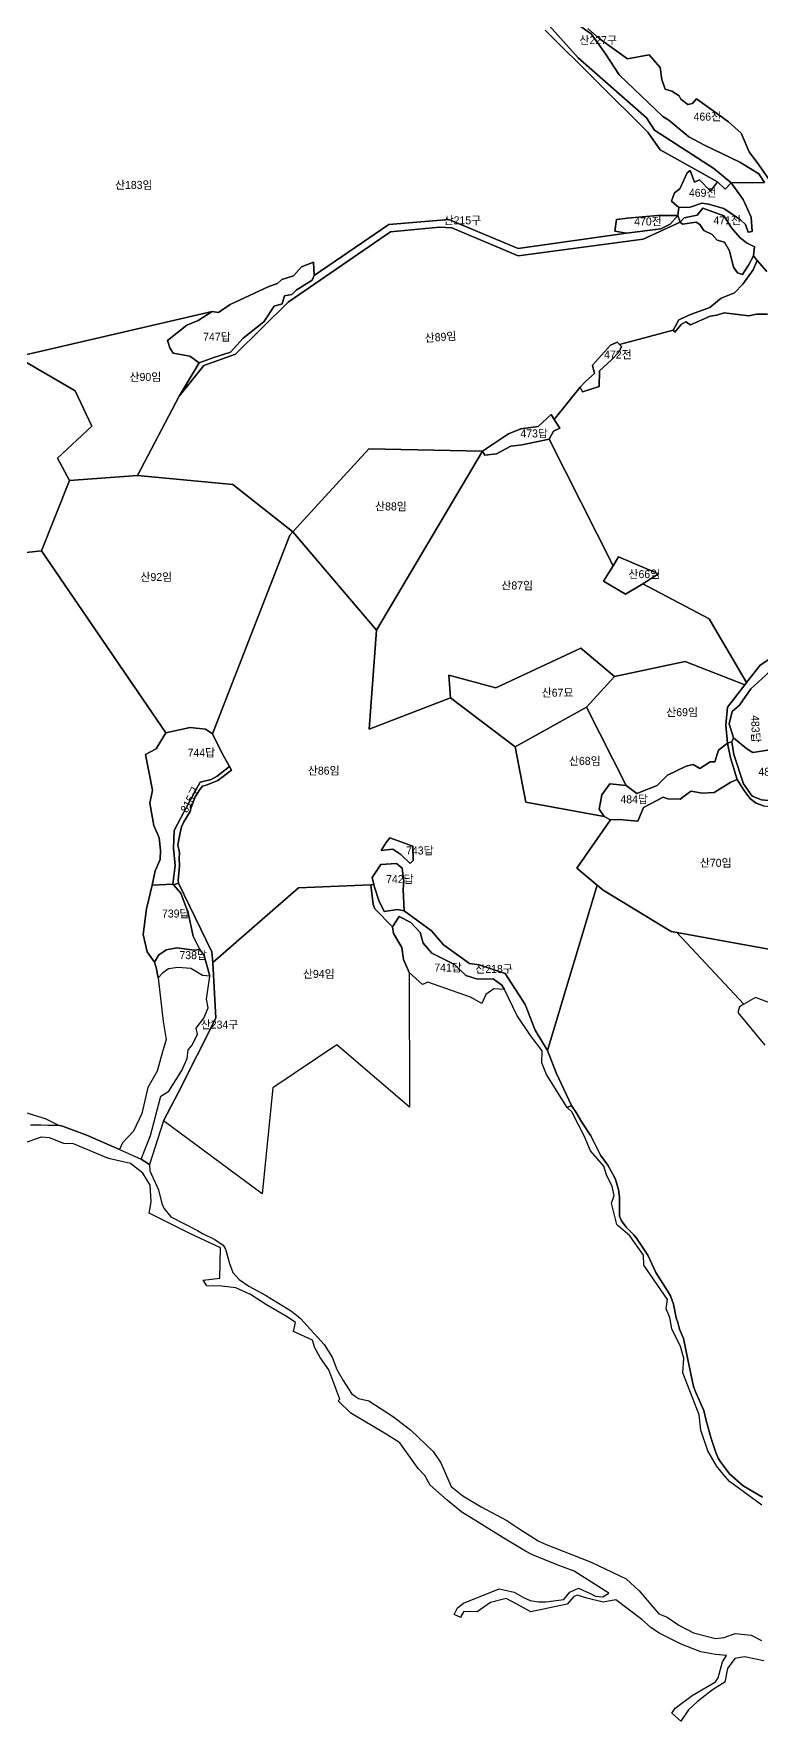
# Model space of a CAD drawing. Header units: metres. Extents: x 425810 to 429904, y 275710 to 280356.
# Drawn here: x 428605 to 429060, y 276292 to 277347 of the extents above; entities that cross this region are included whole.
import ezdxf

# ---------------------------------------------------------------- set-up
doc = ezdxf.new("R2010")
doc.units = ezdxf.units.M
doc.layers.add('00_지번', color=6, linetype='Continuous')
doc.layers.add('00_지적', color=6, linetype='Continuous')
doc.styles.get("Standard").update_dxf_attribs({"font": ''})
doc.styles.get('Standard').set_extended_font_data('Gulim')

msp = doc.modelspace()

# ---------------------------------------------------------------- linework, layer by layer
at = {"layer": '00_지적', "linetype": 'Continuous', "flags": 128}
for points in [[(428924.6, 277349), (428988.8, 277285.3), (428996.6, 277274.3), (429032.3, 277254.2), (429028, 277248.5), (429021, 277255.4), (429017.9, 277254.1), (429015.2, 277261.4), (429013.3, 277259.8), (429008.9, 277249.8), (429005.4, 277247.4), (429003.6, 277242.2), (429008.1, 277238.1), (429007.6, 277233.2), (428994.9, 277233.2), (428976, 277231.5), (428969.3, 277230.7), (428968.2, 277223.4), (428975.5, 277222.1), (428907.9, 277212.5), (428864.5, 277230.6), (428827.1, 277227.5), (428780.3, 277195.7), (428780, 277204), (428772.4, 277201.1), (428767.4, 277195.5), (428760.2, 277193.3), (428757.5, 277190.8), (428752, 277188.8), (428727.9, 277177.6), (428720.6, 277172.6), (428716.7, 277173.3), (428594.5, 277144.9)], [(428925.2, 277354), (428945.3, 277331.7), (428987.9, 277294.3), (428993, 277286.5), (429030, 277262.5), (429040.9, 277253.6), (429037.2, 277249.6), (429032.3, 277254.2), (428996.6, 277274.3), (428988.8, 277285.3), (428924.6, 277349)], [(428943.6, 277353.6), (428953.5, 277346.7), (428962.4, 277334.3), (428970.9, 277321), (428998.1, 277295), (429002, 277292.8), (429014.5, 277282.4), (429024.3, 277277.2), (429046.3, 277266.6), (429058.1, 277259.2), (429061.7, 277253.9), (429040.9, 277253.6), (429030, 277262.5), (428993, 277286.5), (428987.9, 277294.3), (428945.3, 277331.7), (428925.2, 277354)], [(429061.7, 277253.9), (429058.1, 277259.2), (429046.3, 277266.6), (429024.3, 277277.2), (429014.5, 277282.4), (429002, 277292.8), (428998.1, 277295), (428970.9, 277321), (428962.4, 277334.3), (428953.5, 277346.7), (428943.6, 277353.6)], [(429064.9, 277255.2), (429058.2, 277264.8), (429052.2, 277273), (429047.1, 277284.7), (429039.3, 277291.8), (429019.3, 277306.1), (429016.7, 277303.2), (429013.7, 277302.6), (429009.4, 277305.8), (429008.4, 277308), (429003.9, 277310.9), (428999.7, 277312.1), (428997.6, 277318.1), (428996.6, 277325.7), (428989.7, 277333.5), (428976.1, 277331.1), (428958.3, 277343.8), (428951.4, 277350.1)], [(428951.4, 277350.1), (428958.3, 277343.8), (428976.1, 277331.1), (428989.7, 277333.5), (428996.6, 277325.7), (428997.6, 277318.1), (428999.7, 277312.1), (429003.9, 277310.9), (429008.4, 277308), (429009.4, 277305.8), (429013.7, 277302.6), (429016.7, 277303.2), (429019.3, 277306.1), (429039.3, 277291.8), (429047.1, 277284.7), (429052.2, 277273), (429058.2, 277264.8), (429064.9, 277255.2)], [(429063.2, 277198.3), (429057.2, 277205.1), (429054.9, 277208), (429055.4, 277213.7), (429050.4, 277216.2), (429046.3, 277219.4), (429041, 277225.5), (429036.3, 277232.9), (429023.2, 277237.8), (429019.6, 277233.4), (429011.5, 277231.7), (429009, 277229.1), (429007.6, 277233.2), (429008.1, 277238.1), (429015.3, 277238.5), (429022.5, 277240.9), (429026.8, 277240.3), (429036.3, 277237.5), (429046.8, 277230.5), (429049.9, 277227.5), (429051.5, 277222.7), (429054, 277223.2), (429053.4, 277232.2), (429048.3, 277243.1), (429040.9, 277253.6), (429061.7, 277253.9)], [(429063.6, 277171.6), (429056.7, 277171.5), (429051.8, 277170.5), (429036.4, 277172.4), (429031.9, 277171), (429027.7, 277170.3), (429015.4, 277164.8), (429012.6, 277166.7), (429009.6, 277165.1), (429005.6, 277160.3), (429004.6, 277161.6), (429008.2, 277167.9), (429015.4, 277171.4), (429027.6, 277175.8), (429034.7, 277181.6), (429043, 277184.9), (429048.1, 277190.2), (429054.6, 277199.3), (429057.2, 277205.1), (429057.2, 277205.1), (429063.2, 277198.3)], [(429126.3, 276996.6), (429059, 276952.3), (429050.4, 276941.3), (429027.1, 276981.2), (428985.7, 277003.1), (428995.5, 277009.3), (428970.4, 277020), (428967.1, 277014.3), (428927.1, 277093.5), (428929.8, 277098.4), (428933.8, 277100.3), (428930.3, 277105.7), (428946.5, 277125.9), (428948, 277123.1), (428958.3, 277126.4), (428958.7, 277136.2), (428966.2, 277143), (428970.9, 277148.1), (428972.4, 277151.3), (428971.2, 277152.5), (429004.6, 277161.6), (429004.6, 277161.6), (429005.6, 277160.3), (429009.6, 277165.1), (429012.6, 277166.7), (429015.4, 277164.8), (429027.7, 277170.3), (429031.9, 277171), (429036.4, 277172.4), (429051.8, 277170.5), (429056.7, 277171.5), (429063.6, 277171.6)], [(428502.9, 277012), (428610.1, 277023.6), (428687.6, 276909.9), (428681.7, 276899.9), (428674.9, 276896.4), (428679.3, 276874.1), (428677.7, 276866), (428680.2, 276852), (428683.6, 276844.4), (428684.4, 276836.7), (428684.2, 276830.8), (428681.1, 276823.6), (428679.1, 276814.7), (428675.5, 276799.9), (428673.6, 276783.8), (428676.1, 276773.1), (428680.7, 276766.7), (428681.7, 276763.2), (428682.8, 276756.9), (428686.1, 276729.6), (428687.8, 276718.3), (428685.6, 276710.5), (428682.3, 276698.6), (428676.4, 276688.3), (428672.6, 276672), (428667.4, 276661.1), (428660.7, 276653.8), (428658.8, 276649.5), (428638.7, 276658.4), (428623.1, 276664.2), (428620.5, 276664.7), (428612.6, 276668.8), (428600.2, 276672.4)], [(429062.3, 276945.8), (429053.2, 276937.5), (429046.1, 276927.3), (429041.5, 276923.3), (429039.7, 276915.5), (429042.3, 276906.9), (429041.3, 276904.3), (429038.5, 276903.4), (429037.5, 276914.7), (429038.6, 276926), (429049.4, 276939.9), (429050.4, 276941.3), (429059, 276952.3), (429126.3, 276996.6)], [(429094.2, 276769.3), (429006.9, 276785.1), (429003.4, 276785.7), (428960.9, 276811.6), (428957.1, 276814.8), (428944.5, 276825.4), (428965.5, 276855.6), (428970.8, 276855.7), (428982.5, 276854.7), (428986.2, 276863.3), (428998.4, 276869.7), (429001.2, 276868.6), (429009.1, 276868.4), (429015.6, 276873.4), (429022.9, 276872.3), (429030.2, 276872.6), (429040.6, 276879.1), (429044.6, 276880.7), (429048.7, 276874), (429052.6, 276869.1), (429054.2, 276867.6), (429056.5, 276866), (429061.6, 276864)], [(429060.4, 276432.3), (429048.3, 276439.4), (429039.9, 276446.8), (429034.1, 276454.3), (429032.7, 276456.6), (429031.2, 276460.3), (429028.4, 276469), (429025.2, 276480.3), (429023.8, 276486.4), (429018.8, 276497.6), (429017.4, 276501.5), (429013.7, 276518.3), (429011.1, 276531.4), (429008.5, 276537.3), (429007.6, 276541.5), (429006.6, 276544.4), (429004.9, 276553), (429002.9, 276558.1), (429001.1, 276561.3), (428993.9, 276572.7), (428988.9, 276583.6), (428981.7, 276594.2), (428980.1, 276596.2), (428975.3, 276601), (428972.3, 276604.9), (428971.1, 276607.8), (428971, 276619.7), (428970.5, 276624.5), (428968.3, 276631.5), (428963.9, 276639.8), (428959.2, 276646.1), (428953.2, 276658), (428947.5, 276666.7), (428944.1, 276672.6), (428941.2, 276677), (428931.5, 276697.4), (428926.2, 276711.5), (428957.1, 276814.8), (428960.9, 276811.6), (429003.4, 276785.7), (429006.9, 276785.1), (429006.9, 276785.1), (429048.8, 276740.3), (429046.1, 276738.8), (429045.1, 276735.1), (429061.8, 276714.8)], [(429065.5, 276741), (429056.1, 276744.5), (429048.8, 276740.3), (429006.9, 276785.1), (429006.9, 276785.1), (429094.2, 276769.3)], [(429060.1, 276427.2), (429039.9, 276442), (429035.8, 276446.7), (429031.7, 276451.8), (429026.3, 276461.3), (429021.9, 276474.1), (429020.8, 276483.8), (429010.6, 276509.9), (429011.2, 276519.1), (429009.3, 276526.4), (429003.7, 276537.4), (429002.5, 276544.5), (429000.3, 276549.9), (429001, 276555.9), (428986.4, 276577.3), (428986, 276583.6), (428977.5, 276595.7), (428970.3, 276601.9), (428969.4, 276602.6), (428966.2, 276616), (428967.8, 276620.8), (428966.6, 276626.4), (428962.9, 276633.8), (428961.3, 276639.2), (428953, 276648.8), (428949.3, 276657.7), (428941.3, 276673.1), (428938.4, 276675.8), (428941.2, 276677), (428944.1, 276672.6), (428947.5, 276666.7), (428953.2, 276658), (428959.2, 276646.1), (428963.9, 276639.8), (428968.3, 276631.5), (428970.5, 276624.5), (428971, 276619.7), (428971.1, 276607.8), (428972.3, 276604.9), (428975.3, 276601), (428980.1, 276596.2), (428981.7, 276594.2), (428988.9, 276583.6), (428993.9, 276572.7), (429001.1, 276561.3), (429002.9, 276558.1), (429004.9, 276553), (429006.6, 276544.4), (429007.6, 276541.5), (429008.5, 276537.3), (429011.1, 276531.4), (429013.7, 276518.3), (429017.4, 276501.5), (429018.8, 276497.6), (429023.8, 276486.4), (429025.2, 276480.3), (429028.4, 276469), (429031.2, 276460.3), (429032.7, 276456.6), (429034.1, 276454.3), (429039.9, 276446.8), (429048.3, 276439.4), (429060.4, 276432.3)], [(428603.1, 276664.9), (428609.9, 276665), (428613.9, 276664.8), (428620.5, 276664.7), (428623.1, 276664.2), (428638.7, 276658.4), (428658.8, 276649.5), (428672.2, 276643.5), (428677.4, 276640.2), (428677.7, 276636.3), (428683.2, 276624.4), (428685.2, 276615.8), (428686.5, 276612.9), (428690.9, 276607.4), (428707.5, 276599), (428710.6, 276597), (428718.2, 276593.4), (428723.5, 276589.7), (428725, 276587.2), (428727.4, 276578.3), (428729.5, 276572.7), (428733.5, 276568.3), (428739.5, 276564.2), (428742.2, 276562.7), (428749.9, 276558.5), (428766.1, 276548.6), (428770.4, 276545.1), (428771.8, 276543.9), (428786.5, 276527.8), (428791.5, 276519.7), (428794.6, 276512.1), (428798.4, 276505.1), (428803.7, 276497), (428806.1, 276495.1), (428808, 276494), (428814.4, 276492.6), (428829.9, 276482.4), (428840.7, 276474.1), (428854.7, 276460.9), (428859.5, 276453.8), (428866, 276439), (428873.2, 276433.2), (428884.7, 276426.2), (428900.7, 276417.8), (428908.9, 276412.3), (428920.2, 276405), (428924.3, 276403.1), (428953.4, 276391.6), (428975.2, 276381.3), (428983.3, 276373.8), (428995.7, 276359.3), (429000.8, 276357.3), (429008.2, 276352.3), (429017.3, 276347.5), (429031, 276344), (429036.4, 276344.7), (429043.3, 276347.2), (429053.3, 276346.1), (429059.9, 276342.8)], [(429061.3, 276330), (429049.1, 276332.5), (429043.2, 276331.5), (429038.6, 276325.2), (429037, 276316.6), (429029.2, 276311.8), (429019.7, 276304.3), (429014.3, 276299.4), (429009.4, 276292.3), (429003.7, 276297.3), (429005.8, 276300.4), (429016.4, 276308.3), (429031, 276317), (429032.8, 276319.5), (429035.4, 276329.3), (429037.9, 276333.3), (429031, 276334), (429022, 276335.7), (429009.6, 276340.5), (428995.8, 276347.4), (428990.7, 276350.9), (428985, 276355.9), (428968.8, 276368.1), (428960.8, 276366.7), (428950.7, 276369.1), (428944.7, 276371), (428942.5, 276370.2), (428938.4, 276365.4), (428915.8, 276360.6), (428907.3, 276365.2), (428900.4, 276368.9), (428890.6, 276366.4), (428882.2, 276360.6), (428873.9, 276360.9), (428872.2, 276358.1), (428871.9, 276357), (428867.9, 276358.9), (428870, 276363.1), (428873.6, 276366), (428896, 276375.1), (428905.3, 276373), (428911.2, 276369.7), (428915.2, 276367.7), (428920.6, 276366.9), (428925, 276366.9), (428936.4, 276368.3), (428940.1, 276372.9), (428945.5, 276375.4), (428952.8, 276372.1), (428956.2, 276370.4), (428960.7, 276370.1), (428964.4, 276372.4), (428942.8, 276386.1), (428933.1, 276389.6), (428924.5, 276393.1), (428916.7, 276396.2), (428912.4, 276398.6), (428897.7, 276407.3), (428885.2, 276415.2), (428872.6, 276422.9), (428863.4, 276430.5), (428852.8, 276439.7), (428849.4, 276445.9), (428845.4, 276450.2), (428833.8, 276466.3), (428825.3, 276471.7), (428803.3, 276484.8), (428795.3, 276492.6), (428796.4, 276493.6), (428789.5, 276511.8), (428784, 276519.6), (428780.8, 276525.6), (428779.3, 276530.4), (428767.4, 276535.8), (428768.7, 276541.5), (428763.4, 276545), (428750.6, 276552.4), (428740.6, 276558.9), (428731.4, 276563.1), (428722.6, 276564.1), (428713.2, 276564.4), (428711, 276567.8), (428721.4, 276569.2), (428721.8, 276588.1), (428702.7, 276597), (428677.3, 276609.8), (428677.8, 276613), (428678.6, 276617), (428677.8, 276627.3), (428673.4, 276634.7), (428665.6, 276640.9), (428651.9, 276643.9), (428630.1, 276653), (428624, 276653.4), (428614.9, 276656.8), (428609.8, 276657.2), (428597.4, 276652.9)]]:
    msp.add_lwpolyline(points, dxfattribs=at)
for points in [[(429032.3, 277254.2), (429037.2, 277249.6), (429040.9, 277253.6), (429048.3, 277243.1), (429053.4, 277232.2), (429054, 277223.2), (429051.5, 277222.7), (429049.9, 277227.5), (429046.8, 277230.5), (429036.3, 277237.5), (429026.8, 277240.3), (429022.5, 277240.9), (429015.3, 277238.5), (429008.1, 277238.1), (429003.6, 277242.2), (429005.4, 277247.4), (429008.9, 277249.8), (429013.3, 277259.8), (429015.2, 277261.4), (429017.9, 277254.1), (429021, 277255.4), (429028, 277248.5), (429032.3, 277254.2)], [(429054.9, 277208), (429057.2, 277205.1), (429054.6, 277199.3), (429048.1, 277190.2), (429043, 277184.9), (429034.7, 277181.6), (429027.6, 277175.8), (429015.4, 277171.4), (429008.2, 277167.9), (429004.6, 277161.6), (428971.2, 277152.5), (428969.7, 277154.1), (428965.4, 277152.2), (428954.2, 277139.6), (428955.5, 277134.4), (428950, 277129.7), (428946.5, 277125.9), (428930.3, 277105.7), (428928.4, 277108.8), (428920.2, 277101.4), (428909.5, 277099.9), (428901.8, 277096.7), (428896.7, 277093.5), (428885.6, 277085.9), (428814.6, 277087.4), (428767.1, 277035.6), (428729.5, 277065.1), (428670, 277070.8), (428696, 277120.4), (428711.4, 277139.5), (428731.2, 277146.5), (428764.1, 277179.1), (428828.1, 277223), (428858.6, 277225.9), (428866.4, 277225.4), (428907.8, 277207.9), (428985.8, 277218.5), (429009, 277229.1), (429010.4, 277227.8), (429019, 277229), (429021.2, 277227.5), (429023.7, 277223.9), (429029, 277221.4), (429032.2, 277217.7), (429036.7, 277216.6), (429039.9, 277211.1), (429042.3, 277200.9), (429044.9, 277197.4), (429047.9, 277196.4), (429051.7, 277202.2), (429054.9, 277208)], [(429007.6, 277233.2), (429009, 277229.1), (428985.8, 277218.5), (428907.8, 277207.9), (428866.4, 277225.4), (428858.6, 277225.9), (428828.1, 277223), (428764.1, 277179.1), (428731.2, 277146.5), (428711.4, 277139.5), (428696, 277120.4), (428708.5, 277141.1), (428717.6, 277144.4), (428728, 277147.9), (428736, 277156.6), (428749, 277166.8), (428755.3, 277176.5), (428760.3, 277177.9), (428761.8, 277183.1), (428766.3, 277183.8), (428769.1, 277186.6), (428779.2, 277192.8), (428780.3, 277195.7), (428827.1, 277227.5), (428864.5, 277230.6), (428907.9, 277212.5), (428975.5, 277222.1), (428996.9, 277224.9), (429002.7, 277227.7), (429007.6, 277233.2)], [(429007.6, 277233.2), (429002.7, 277227.7), (428996.9, 277224.9), (428975.5, 277222.1), (428968.2, 277223.4), (428969.3, 277230.7), (428976, 277231.5), (428994.9, 277233.2), (429007.6, 277233.2)], [(429009, 277229.1), (429011.5, 277231.7), (429019.6, 277233.4), (429023.2, 277237.8), (429036.3, 277232.9), (429041, 277225.5), (429046.3, 277219.4), (429050.4, 277216.2), (429055.4, 277213.7), (429054.9, 277208), (429051.7, 277202.2), (429047.9, 277196.4), (429044.9, 277197.4), (429042.3, 277200.9), (429039.9, 277211.1), (429036.7, 277216.6), (429032.2, 277217.7), (429029, 277221.4), (429023.7, 277223.9), (429021.2, 277227.5), (429019, 277229), (429010.4, 277227.8), (429009, 277229.1)], [(428780.3, 277195.7), (428779.2, 277192.8), (428769.1, 277186.6), (428766.3, 277183.8), (428761.8, 277183.1), (428760.3, 277177.9), (428755.3, 277176.5), (428749, 277166.8), (428736, 277156.6), (428728, 277147.9), (428717.6, 277144.4), (428708.5, 277141.1), (428702.7, 277145.4), (428692.3, 277147.2), (428690.1, 277150.5), (428688.7, 277155.1), (428700.9, 277164.6), (428707.9, 277167.6), (428716.7, 277173.3), (428720.6, 277172.6), (428727.9, 277177.6), (428752, 277188.8), (428757.5, 277190.8), (428760.2, 277193.3), (428767.4, 277195.5), (428772.4, 277201.1), (428780, 277204), (428780.3, 277195.7)], [(428716.7, 277173.3), (428707.9, 277167.6), (428700.9, 277164.6), (428688.7, 277155.1), (428690.1, 277150.5), (428692.3, 277147.2), (428702.7, 277145.4), (428708.5, 277141.1), (428696, 277120.4), (428670, 277070.8), (428627.6, 277067.5), (428619.9, 277081.5), (428641.4, 277101.5), (428631.1, 277123.6), (428594.5, 277144.9), (428716.7, 277173.3)], [(428594.5, 277144.9), (428631.1, 277123.6), (428641.4, 277101.5), (428619.9, 277081.5), (428627.6, 277067.5), (428610.1, 277023.6), (428502.9, 277012), (428499.6, 277021.5), (428486.1, 277077.5), (428594.5, 277144.9)], [(428946.5, 277125.9), (428950, 277129.7), (428955.5, 277134.4), (428954.2, 277139.6), (428965.4, 277152.2), (428969.7, 277154.1), (428971.2, 277152.5), (428972.4, 277151.3), (428970.9, 277148.1), (428966.2, 277143), (428958.7, 277136.2), (428958.3, 277126.4), (428948, 277123.1), (428946.5, 277125.9)], [(428930.3, 277105.7), (428933.8, 277100.3), (428929.8, 277098.4), (428927.1, 277093.5), (428910.3, 277089.8), (428903.2, 277089), (428894.2, 277084.3), (428886.9, 277083.4), (428885.6, 277085.9), (428896.7, 277093.5), (428901.8, 277096.7), (428909.5, 277099.9), (428920.2, 277101.4), (428928.4, 277108.8), (428930.3, 277105.7)], [(428927.1, 277093.5), (428967.1, 277014.3), (428961.2, 277004.8), (428974.9, 276996.6), (428985.7, 277003.1), (429027.1, 276981.2), (429050.4, 276941.3), (429049.4, 276939.9), (429012.2, 276954.5), (428968, 276945.2), (428946.9, 276962.9), (428893.8, 276938.1), (428864.5, 276945.9), (428865.5, 276931.8), (428814.8, 276912.2), (428819.2, 276974.1), (428885.6, 277085.9), (428886.9, 277083.4), (428894.2, 277084.3), (428903.2, 277089), (428910.3, 277089.8), (428927.1, 277093.5)], [(428885.6, 277085.9), (428819.2, 276974.1), (428767.1, 277035.6), (428814.6, 277087.4), (428885.6, 277085.9)], [(428627.6, 277067.5), (428670, 277070.8), (428729.5, 277065.1), (428767.1, 277035.6), (428765.2, 277033.5), (428716.9, 276909.4), (428712.4, 276912.2), (428702.8, 276913.2), (428687.6, 276909.9), (428610.1, 277023.6), (428627.6, 277067.5)], [(428767.1, 277035.6), (428819.2, 276974.1), (428814.8, 276912.2), (428865.5, 276931.8), (428906, 276901.1), (428912.5, 276866.5), (428961.6, 276857.6), (428965.5, 276855.6), (428944.5, 276825.4), (428957.1, 276814.8), (428926.2, 276711.5), (428918.5, 276724.2), (428912.2, 276740.2), (428899.6, 276759.5), (428883.5, 276765), (428877.3, 276765.8), (428861.1, 276777.5), (428853.6, 276786.1), (428836.5, 276798.7), (428836, 276812.1), (428836.4, 276817), (428835.3, 276825.3), (428831.7, 276828.2), (428822.1, 276827.7), (428816.6, 276819.6), (428817.7, 276815.1), (428815.7, 276815), (428770.6, 276813.1), (428717.1, 276766.4), (428716.5, 276773), (428695.6, 276816), (428695.4, 276817.9), (428696.2, 276826.9), (428696, 276831.6), (428696.2, 276834.9), (428695.1, 276840), (428696.6, 276847.5), (428697.5, 276851.1), (428699, 276854.3), (428702.9, 276860.8), (428703.3, 276862.7), (428706, 276870), (428708.9, 276874.6), (428710.6, 276876.5), (428713.6, 276877.4), (428720.2, 276880.1), (428728.7, 276886.5), (428727.5, 276888.9), (428722.6, 276897.5), (428716.9, 276909.4), (428765.2, 277033.5), (428767.1, 277035.6)], [(428967.1, 277014.3), (428970.4, 277020), (428995.5, 277009.3), (428985.7, 277003.1), (428974.9, 276996.6), (428961.2, 277004.8), (428967.1, 277014.3)], [(428865.5, 276931.8), (428864.5, 276945.9), (428893.8, 276938.1), (428946.9, 276962.9), (428968, 276945.2), (428950.5, 276926), (428906, 276901.1), (428865.5, 276931.8)], [(429065.2, 276929), (429064.4, 276917.5), (429067.1, 276905.7), (429065, 276899.3), (429054.4, 276897.6), (429050.7, 276900), (429042.3, 276906.9), (429039.7, 276915.5), (429041.5, 276923.3), (429046.1, 276927.3), (429053.2, 276937.5), (429062.3, 276945.8), (429075.4, 276958.7), (429089.5, 276962.2), (429083, 276957.9), (429078.2, 276955.1), (429077.6, 276950.5), (429072.3, 276948.1), (429072.5, 276945.5), (429069, 276938.5), (429065.2, 276929)], [(429049.4, 276939.9), (429038.6, 276926), (429037.5, 276914.7), (429038.5, 276903.4), (429032.9, 276899), (429030.6, 276891.8), (429027.7, 276891.9), (429021.3, 276887.7), (429017.1, 276890.1), (429012.8, 276889), (429001, 276883.5), (428994.6, 276877.1), (428981.9, 276872), (428975.2, 276877.1), (428950.5, 276926), (428968, 276945.2), (429012.2, 276954.5), (429049.4, 276939.9)], [(428950.5, 276926), (428975.2, 276877.1), (428965.1, 276878.1), (428960.1, 276871.2), (428958.3, 276862.3), (428961.6, 276857.6), (428912.5, 276866.5), (428906, 276901.1), (428950.5, 276926)], [(428716.9, 276909.4), (428722.6, 276897.5), (428727.5, 276888.9), (428719.8, 276882.8), (428716.1, 276880.7), (428709.2, 276879.1), (428699.1, 276860.7), (428692.9, 276848.8), (428692.4, 276837.9), (428693.6, 276827), (428692.1, 276815.4), (428679.1, 276814.7), (428681.1, 276823.6), (428684.2, 276830.8), (428684.4, 276836.7), (428683.6, 276844.4), (428680.2, 276852), (428677.7, 276866), (428679.3, 276874.1), (428674.9, 276896.4), (428681.7, 276899.9), (428687.6, 276909.9), (428702.8, 276913.2), (428712.4, 276912.2), (428716.9, 276909.4)], [(429038.5, 276903.4), (429040.4, 276894.2), (429044.6, 276880.7), (429040.6, 276879.1), (429030.2, 276872.6), (429022.9, 276872.3), (429015.6, 276873.4), (429009.1, 276868.4), (429001.2, 276868.6), (428998.4, 276869.7), (428986.2, 276863.3), (428982.5, 276854.7), (428970.8, 276855.7), (428965.5, 276855.6), (428961.6, 276857.6), (428958.3, 276862.3), (428960.1, 276871.2), (428965.1, 276878.1), (428975.2, 276877.1), (428981.9, 276872), (428994.6, 276877.1), (429001, 276883.5), (429012.8, 276889), (429017.1, 276890.1), (429021.3, 276887.7), (429027.7, 276891.9), (429030.6, 276891.8), (429032.9, 276899), (429038.5, 276903.4)], [(429038.5, 276903.4), (429041.3, 276904.3), (429042.6, 276896.4), (429048.6, 276878), (429054, 276870.4), (429059.9, 276868.1), (429068.4, 276867.3), (429072.2, 276862.8), (429061.6, 276864), (429056.5, 276866), (429054.2, 276867.6), (429052.6, 276869.1), (429048.7, 276874), (429044.6, 276880.7), (429040.4, 276894.2), (429038.5, 276903.4)], [(429042.3, 276906.9), (429050.7, 276900), (429054.4, 276897.6), (429065, 276899.3), (429066.3, 276893), (429069.7, 276888.3), (429072.2, 276882.7), (429065.1, 276874), (429068.4, 276867.3), (429059.9, 276868.1), (429054, 276870.4), (429048.6, 276878), (429042.6, 276896.4), (429041.3, 276904.3), (429042.3, 276906.9)], [(428727.5, 276888.9), (428728.7, 276886.5), (428720.2, 276880.1), (428713.6, 276877.4), (428710.6, 276876.5), (428708.9, 276874.6), (428706, 276870), (428703.3, 276862.7), (428702.9, 276860.8), (428699, 276854.3), (428697.5, 276851.1), (428696.6, 276847.5), (428695.1, 276840), (428696.2, 276834.9), (428696, 276831.6), (428696.2, 276826.9), (428695.4, 276817.9), (428695.6, 276816), (428692.5, 276814.9), (428692.1, 276815.4), (428693.6, 276827), (428692.4, 276837.9), (428692.9, 276848.8), (428699.1, 276860.7), (428709.2, 276879.1), (428716.1, 276880.7), (428719.8, 276882.8), (428727.5, 276888.9)], [(428840.3, 276828.3), (428834.4, 276833.8), (428829.5, 276837.2), (428822.3, 276836.4), (428825.4, 276841.4), (428827.7, 276844.3), (428841.9, 276839), (428842.1, 276830.2), (428840.3, 276828.3)], [(428840.3, 276828.3), (428842.1, 276830.2), (428841.9, 276839), (428827.7, 276844.3), (428825.4, 276841.4), (428822.3, 276836.4), (428829.5, 276837.2), (428834.4, 276833.8), (428840.3, 276828.3)], [(428817.7, 276815.1), (428816.6, 276819.6), (428822.1, 276827.7), (428831.7, 276828.2), (428835.3, 276825.3), (428836.4, 276817), (428836, 276812.1), (428836.5, 276798.7), (428832.4, 276799.5), (428824.1, 276798.2), (428820.8, 276805.1), (428818.1, 276813.4), (428817.7, 276815.1)], [(428692.5, 276814.9), (428695.6, 276816), (428716.5, 276773), (428717.1, 276766.4), (428719, 276731.6), (428695.4, 276685), (428686.2, 276667.5), (428677.4, 276640.2), (428672.2, 276643.5), (428678, 276658.3), (428684.5, 276682.9), (428689.6, 276685.9), (428697.7, 276699), (428701, 276706.5), (428701.6, 276711.9), (428704, 276714.6), (428707.4, 276721.5), (428706.6, 276725.4), (428711.5, 276731.6), (428714.1, 276738.1), (428713, 276743.4), (428715.2, 276757.9), (428711.7, 276770.7), (428708.9, 276774.6), (428704.7, 276782.8), (428701.6, 276797.4), (428697, 276809.8), (428692.5, 276814.9)], [(428692.1, 276815.4), (428692.5, 276814.9), (428697, 276809.8), (428701.6, 276797.4), (428704.7, 276782.8), (428708.9, 276774.6), (428705.3, 276774.1), (428694.5, 276775.5), (428688.1, 276774.4), (428683.4, 276771.3), (428680.7, 276766.7), (428676.1, 276773.1), (428673.6, 276783.8), (428675.5, 276799.9), (428679.1, 276814.7), (428692.1, 276815.4)], [(428815.7, 276815), (428817.3, 276802.6), (428818.2, 276800), (428829.3, 276788.6), (428830, 276784.5), (428835.1, 276775.7), (428836.2, 276768.2), (428839.6, 276760.1), (428840, 276676.1), (428794.6, 276714.9), (428754.6, 276688.1), (428747.9, 276621.9), (428686.2, 276667.5), (428695.4, 276685), (428719, 276731.6), (428717.1, 276766.4), (428770.6, 276813.1), (428815.7, 276815)], [(428817.7, 276815.1), (428818.1, 276813.4), (428820.8, 276805.1), (428824.1, 276798.2), (428832.4, 276799.5), (428836.5, 276798.7), (428853.6, 276786.1), (428861.1, 276777.5), (428877.3, 276765.8), (428883.5, 276765), (428899.6, 276759.5), (428912.2, 276740.2), (428918.5, 276724.2), (428926.2, 276711.5), (428931.5, 276697.4), (428941.2, 276677), (428938.4, 276675.8), (428925.4, 276696.5), (428922.6, 276703.7), (428922.7, 276711.2), (428915.5, 276720.7), (428906.9, 276733.4), (428899.3, 276749.5), (428897.6, 276752.3), (428892.1, 276756.2), (428882.4, 276755.9), (428875, 276758.2), (428868.1, 276765.1), (428853.9, 276772.2), (428848.4, 276778.4), (428846.5, 276785.1), (428840.7, 276791.4), (428833.4, 276795.1), (428829.3, 276788.6), (428818.2, 276800), (428817.3, 276802.6), (428815.7, 276815), (428817.7, 276815.1)], [(428839.6, 276760.1), (428836.2, 276768.2), (428835.1, 276775.7), (428830, 276784.5), (428829.3, 276788.6), (428833.4, 276795.1), (428840.7, 276791.4), (428846.5, 276785.1), (428848.4, 276778.4), (428853.9, 276772.2), (428868.1, 276765.1), (428875, 276758.2), (428882.4, 276755.9), (428892.1, 276756.2), (428897.6, 276752.3), (428899.3, 276749.5), (428892.6, 276750), (428887.7, 276746.4), (428885, 276740.8), (428878.1, 276744.8), (428851.4, 276754.1), (428848, 276752.6), (428839.6, 276760.1)], [(428708.9, 276774.6), (428711.7, 276770.7), (428715.2, 276757.9), (428710.5, 276758.2), (428703.3, 276762.7), (428695.1, 276763.2), (428689.4, 276762.4), (428685.5, 276759.8), (428682.8, 276756.9), (428681.7, 276763.2), (428680.7, 276766.7), (428683.4, 276771.3), (428688.1, 276774.4), (428694.5, 276775.5), (428705.3, 276774.1), (428708.9, 276774.6)]]:
    msp.add_lwpolyline(points, close=True, dxfattribs=at)

# ---------------------------------------------------------------- texts
at = {"layer": '00_지번'}
for s, p in [('산227구', (428946.1, 277340.3)), ('466전', (429017.4, 277292.5)), ('산183임', (428655.9, 277249.8)), ('469전', (429014.5, 277244.9)), ('산215구', (428861.2, 277227.7)), ('470전', (428980.3, 277227)), ('471전', (429029.8, 277227.7)), ('747답', (428711, 277154.9)), ('472전', (428961.5, 277143.8)), ('산90임', (428665, 277129.8)), ('473답', (428909.2, 277094.5)), ('산88임', (428818.4, 277048.9)), ('산92임', (428671.8, 277004.8)), ('산66임', (428976.7, 277006.6)), ('산87임', (428897.3, 276999.5)), ('산67묘', (428922.5, 276932.5)), ('산69임', (429000.3, 276920.3)), ('744답', (428701.3, 276895)), ('산68임', (428939.5, 276889.9)), ('산86임', (428776.4, 276883.8)), ('485답', (429057.9, 276883.1)), ('484답', (428971.7, 276865.9)), ('743답', (428837.8, 276833.9)), ('산70임', (429021.3, 276826.2)), ('742답', (428825.3, 276816)), ('739답', (428685.3, 276794.5)), ('738답', (428696.2, 276768.5)), ('741답', (428855.4, 276760.7)), ('산218구', (428881, 276759.9)), ('산94임', (428773.3, 276756.8)), ('산234구', (428709.5, 276725.1))]:
    msp.add_text(s, height=5, dxfattribs=at).set_placement(p)
for s, rotation, p in [('산89임', 4, (428849.6, 277154.1)), ('483답', 272, (429053.3, 276920.9)), ('815구', 62, (428700.9, 276859.5))]:
    msp.add_text(s, height=5, rotation=rotation, dxfattribs=at).set_placement(p)

doc.saveas('drawing.dxf')
